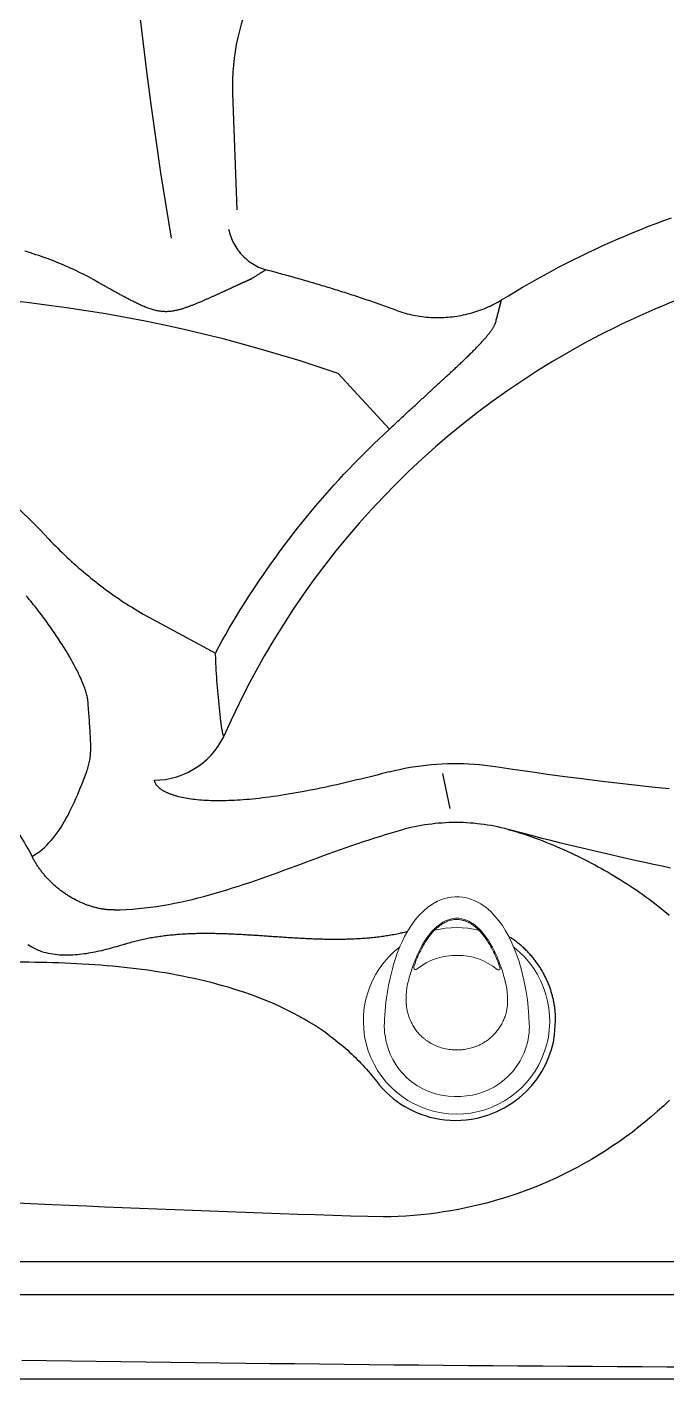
# Model space of a CAD drawing. Extents: x 403 to 503, y 484 to 637.
# Drawn here: x 430.47 to 445.06, y 500.65 to 531.45 of the extents above; entities that cross this region are included whole.
import ezdxf

# ---------------------------------------------------------------- set-up
doc = ezdxf.new("R2010")
doc.units = 0
doc.header["$MEASUREMENT"] = 0
doc.layers.add('1', color=4, linetype='Continuous')
doc.layers.add('SPA', color=2, linetype='Continuous')

# ---------------------------------------------------------------- blocks, each defined once
blk = doc.blocks.new('diverter')
at = {"layer": '1', "linetype": 'Continuous', "lineweight": 15, "flags": 128}
for points in [[(0.058, 1.659), (-0.211, 1.643), (-0.48, 1.614), (-0.706, 1.579), (-0.93, 1.536), (-1.152, 1.483), (-1.377, 1.417), (-1.597, 1.339), (-1.812, 1.247), (-1.934, 1.186), (-2.054, 1.119), (-2.171, 1.045), (-2.283, 0.964), (-2.389, 0.876), (-2.489, 0.78), (-2.582, 0.673), (-2.663, 0.557), (-2.707, 0.481), (-2.744, 0.403), (-2.776, 0.319), (-2.801, 0.233), (-2.818, 0.147), (-2.826, 0.06), (-2.827, -0.031), (-2.819, -0.121), (-2.805, -0.2), (-2.785, -0.278), (-2.758, -0.356), (-2.726, -0.432), (-2.708, -0.464)], [(0.993, 1.397), (1.047, 1.362), (1.153, 1.28), (1.254, 1.187), (1.346, 1.086), (1.428, 0.979), (1.501, 0.866), (1.565, 0.742), (1.619, 0.614), (1.659, 0.489), (1.689, 0.362), (1.71, 0.23), (1.721, 0.097), (1.723, -0.048), (1.714, -0.193), (1.693, -0.34), (1.66, -0.485), (1.612, -0.629), (1.55, -0.767), (1.472, -0.904), (1.38, -1.032), (1.296, -1.13), (1.205, -1.22), (1.104, -1.306), (0.996, -1.382), (0.881, -1.451), (0.761, -1.51), (0.632, -1.56), (0.5, -1.599), (0.486, -1.602), (0.431, -1.614), (0.329, -1.631)], [(1.053, 1.358), (1.05, 1.36), (1.041, 1.366)], [(-2.7, -0.481), (-2.706, -0.469), (-2.714, -0.454)], [(-2.709, -0.465), (-2.653, -0.562), (-2.584, -0.659), (-2.502, -0.756), (-2.407, -0.85), (-2.3, -0.941), (-2.182, -1.027), (-2.053, -1.11), (-1.92, -1.183), (-1.799, -1.243), (-1.692, -1.291), (-1.598, -1.328), (-1.519, -1.358), (-1.468, -1.376)]]:
    blk.add_lwpolyline(points, dxfattribs=at)
at = {"layer": '1', "color": 3, "linetype": 'Continuous', "lineweight": 15, "flags": 128}
blk.add_lwpolyline([(-2.137, -0.46), (-2.142, -0.455), (-2.199, -0.384), (-2.247, -0.311), (-2.285, -0.237), (-2.313, -0.163), (-2.331, -0.085), (-2.338, -0.021), (-2.337, 0.049), (-2.326, 0.124), (-2.303, 0.202), (-2.268, 0.283), (-2.219, 0.365), (-2.208, 0.379)], dxfattribs=at)
at = {"layer": '1', "linetype": 'Continuous', "lineweight": 15}
for centre, radius, start, end in [((0, 0), 2.125, 217.4646, 142.11), ((0.122, 0.099), 1.561, 70.7672, 92.3311), ((0.273, 0.386), 1.241, 54.5535, 73.0071), ((-1.2, 0.948), 0.0449, 82.8535, 109.2759), ((-1.202, 0.952), 0.0413, 318.9703, 81.6622), ((-0.105, 0.035), 1.387, 140.1643, 180.8264), ((0, 0), 2.125, 166.1201, 193.6262), ((-0.094, -0.021), 1.398, 178.5111, 218.8228), ((-1.218, -0.929), 0.0469, 278.2291, 40.8448), ((-1.218, -0.924), 0.0511, 249.3213, 277.0057), ((0.19, 3.529), 5.177, 251.3199, 268.5751), ((0.114, -0.145), 1.502, 267.9525, 280.24)]:
    blk.add_arc(centre, radius, start, end, dxfattribs=at)
blk.add_open_spline([(-1.236, -0.972), (-1.284, -0.955), (-1.381, -0.92), (-1.522, -0.859), (-1.66, -0.792), (-1.794, -0.715), (-1.914, -0.633), (-2.02, -0.546), (-2.111, -0.456), (-2.185, -0.363), (-2.241, -0.271), (-2.28, -0.182), (-2.305, -0.088), (-2.314, 0.009), (-2.304, 0.106), (-2.278, 0.201), (-2.237, 0.289), (-2.179, 0.38), (-2.103, 0.472), (-2.01, 0.562), (-1.892, 0.656), (-1.747, 0.752), (-1.576, 0.844), (-1.399, 0.924), (-1.276, 0.968), (-1.215, 0.99)], degree=3, knots=[0, 0, 0, 0, 0.0496948, 0.0993947, 0.1491066, 0.1988343, 0.2485829, 0.2900638, 0.3315698, 0.3730849, 0.4042567, 0.4354351, 0.4666304, 0.4978401, 0.5290739, 0.5603377, 0.5916316, 0.6229614, 0.6647479, 0.7065823, 0.7484514, 0.8112855, 0.874166, 0.9370746, 1, 1, 1, 1], dxfattribs=at)
at = {"layer": '1', "color": 3, "linetype": 'Continuous', "lineweight": 15}
for points, knots in [([(-2.208, 0.379), (-2.206, 0.383), (-2.189, 0.409), (-2.142, 0.465), (-2.066, 0.546), (-1.971, 0.627), (-1.871, 0.701), (-1.746, 0.781), (-1.593, 0.865), (-1.411, 0.946), (-1.225, 1.016), (-1.036, 1.075), (-0.908, 1.108), (-0.844, 1.124)], [0, 0, 0, 0, 0.00751, 0.059735, 0.138084, 0.216499, 0.294849, 0.373197, 0.498579, 0.62406, 0.749451, 0.87472, 1, 1, 1, 1]), ([(-0.844, 1.124), (-0.816, 1.13), (-0.76, 1.143), (-0.703, 1.149), (-0.675, 1.152)], [0, 0, 0, 0, 0.499997, 1, 1, 1, 1]), ([(-0.571, 1.161), (-0.588, 1.16), (-0.623, 1.158), (-0.657, 1.154), (-0.675, 1.152)], [0, 0, 0, 0, 0.502124, 1, 1, 1, 1]), ([(-0.369, 1.161), (-0.404, 1.163), (-0.471, 1.166), (-0.538, 1.163), (-0.571, 1.161)], [0, 0, 0, 0, 0.515275, 1, 1, 1, 1]), ([(0.056, 1.036), (0.02, 1.054), (-0.048, 1.088), (-0.152, 1.123), (-0.249, 1.147), (-0.311, 1.155), (-0.34, 1.159)], [0, 0, 0, 0, 0.287155, 0.549387, 0.786894, 1, 1, 1, 1]), ([(0.663, 0.005), (0.663, 0.019), (0.662, 0.045), (0.66, 0.085), (0.657, 0.129), (0.651, 0.182), (0.64, 0.243), (0.626, 0.308), (0.61, 0.363), (0.595, 0.409), (0.581, 0.446), (0.566, 0.483), (0.55, 0.52), (0.532, 0.557), (0.503, 0.61), (0.461, 0.678), (0.399, 0.76), (0.327, 0.839), (0.245, 0.914), (0.154, 0.981), (0.089, 1.018), (0.056, 1.037)], [0, 0, 0, 0, 0.031242, 0.062861, 0.094846, 0.136851, 0.18893, 0.241508, 0.294566, 0.32515, 0.35625, 0.387854, 0.419943, 0.452511, 0.485386, 0.56357, 0.642874, 0.730425, 0.819154, 0.909037, 1, 1, 1, 1]), ([(0.054, -1.023), (0.087, -1.005), (0.151, -0.97), (0.241, -0.904), (0.324, -0.831), (0.388, -0.761), (0.437, -0.699), (0.473, -0.646), (0.507, -0.592), (0.538, -0.535), (0.56, -0.486), (0.577, -0.447), (0.602, -0.381), (0.633, -0.278), (0.658, -0.136), (0.661, -0.041), (0.663, 0.005)], [0, 0, 0, 0, 0.089483, 0.17812, 0.265889, 0.353958, 0.404452, 0.454701, 0.506821, 0.557906, 0.608001, 0.633604, 0.659073, 0.775992, 0.889591, 1, 1, 1, 1]), ([(-0.842, -1.115), (-0.906, -1.098), (-1.034, -1.065), (-1.223, -1.005), (-1.409, -0.936), (-1.591, -0.856), (-1.745, -0.774), (-1.871, -0.694), (-1.971, -0.62), (-2.061, -0.543), (-2.113, -0.486), (-2.136, -0.46)], [0, 0, 0, 0, 0.134915, 0.269815, 0.404854, 0.53999, 0.674997, 0.75936, 0.843745, 0.928215, 1, 1, 1, 1]), ([(-0.728, -1.136), (-0.74, -1.134), (-0.765, -1.131), (-0.803, -1.124), (-0.829, -1.118), (-0.842, -1.115)], [0, 0, 0, 0, 0.31769, 0.658602, 1, 1, 1, 1]), ([(-0.647, -1.144), (-0.66, -1.143), (-0.686, -1.141), (-0.713, -1.139), (-0.727, -1.136), (-0.728, -1.136)], [0, 0, 0, 0, 0.477803, 0.964471, 1, 1, 1, 1]), ([(-0.647, -1.144), (-0.626, -1.146), (-0.585, -1.149), (-0.543, -1.15), (-0.522, -1.15)], [0, 0, 0, 0, 0.49631, 1, 1, 1, 1]), ([(-0.338, -1.142), (-0.308, -1.138), (-0.246, -1.13), (-0.15, -1.106), (-0.048, -1.072), (0.019, -1.04), (0.054, -1.023)], [0, 0, 0, 0, 0.219658, 0.459287, 0.719296, 1, 1, 1, 1])]:
    blk.add_open_spline(points, degree=3, knots=knots, dxfattribs=at)
for points in [[(-0.369, 1.161), (-0.34, 1.159)], [(-0.522, -1.15), (-0.371, -1.145)], [(-0.338, -1.142), (-0.371, -1.145)]]:
    blk.add_open_spline(points, degree=1, dxfattribs=at)
blk = doc.blocks.new('2010GRANDEE')
at = {"layer": 'SPA', "color": 3, "linetype": 'Continuous'}
for p, q in [((32.139, 29.292), (32.238, 26.634)), ((34.544, 22.908), (35.713, 21.641)), ((36.92, 13.791), (37.09, 12.993)), ((12.058, 1.926), (43.198, 1.926))]:
    blk.add_line(p, q, dxfattribs=at)
at = {"layer": 'SPA', "color": 2, "linetype": 'Continuous'}
blk.add_line((30.229, 17.357), (31.745, 16.536), dxfattribs=at)
at = {"layer": 'SPA', "color": 4}
blk.add_lwpolyline([(12, 0), (88.112, 0, 0.414214), (100.112, 12), (100.112, 79.111, 0.414214), (88.112, 91.111), (12, 91.111, 0.414214), (0, 79.111), (0, 12, 0.414214)], format="xyb", close=True, dxfattribs=at)
at = {"layer": 'SPA', "color": 3, "linetype": 'Continuous'}
for points in [[(29.457, 41.056), (29.46, 40.298), (29.47, 39.541), (29.486, 38.784), (29.509, 38.028), (29.539, 37.271), (29.574, 36.515), (29.616, 35.759), (29.665, 35.004), (29.72, 34.248), (29.781, 33.494), (29.848, 32.74), (29.922, 31.986), (30.002, 31.234), (30.089, 30.481), (30.181, 29.73), (30.28, 28.98), (30.386, 28.23), (30.497, 27.481), (30.739, 25.987)], [(32.556, 25.055), (32.556, 25.054), (32.555, 25.054), (32.554, 25.054), (32.554, 25.054), (32.553, 25.054), (32.553, 25.053), (32.552, 25.053), (32.551, 25.053), (32.551, 25.053), (32.55, 25.053), (32.55, 25.052), (32.549, 25.052), (32.548, 25.052), (32.548, 25.052), (32.547, 25.052), (32.547, 25.051), (32.546, 25.051), (32.545, 25.051), (32.544, 25.05)], [(38.151, 24.127), (38.157, 24.15), (38.163, 24.173), (38.169, 24.196), (38.175, 24.218), (38.181, 24.241), (38.187, 24.264), (38.193, 24.287), (38.199, 24.31), (38.205, 24.333), (38.211, 24.356), (38.217, 24.378), (38.223, 24.401), (38.228, 24.424), (38.234, 24.447), (38.24, 24.469), (38.246, 24.492), (38.252, 24.514), (38.257, 24.537), (38.269, 24.582)], [(28.272, 16.698), (28.249, 16.735), (28.225, 16.772), (28.201, 16.809), (28.177, 16.847), (28.152, 16.885), (28.126, 16.923), (28.1, 16.961), (28.074, 17), (28.047, 17.039), (28.02, 17.079), (27.992, 17.118), (27.964, 17.158), (27.936, 17.197), (27.907, 17.237), (27.878, 17.277), (27.849, 17.317), (27.819, 17.357), (27.789, 17.398), (27.758, 17.438), (27.727, 17.478), (27.696, 17.518), (27.665, 17.559), (27.633, 17.599), (27.601, 17.639), (27.568, 17.679), (27.535, 17.719), (27.502, 17.76), (27.469, 17.8), (27.435, 17.84)], [(28.835, 15.481), (28.832, 15.504), (28.828, 15.529), (28.823, 15.555), (28.816, 15.582), (28.809, 15.611), (28.8, 15.642), (28.79, 15.673), (28.779, 15.706), (28.767, 15.74), (28.754, 15.775), (28.74, 15.81), (28.725, 15.847), (28.71, 15.885), (28.693, 15.924), (28.674, 15.964), (28.655, 16.006), (28.635, 16.048), (28.614, 16.092), (28.591, 16.137), (28.567, 16.183), (28.543, 16.23), (28.517, 16.278), (28.49, 16.328), (28.462, 16.378), (28.433, 16.429), (28.403, 16.481), (28.372, 16.534), (28.34, 16.588), (28.272, 16.698)], [(28.901, 14.551), (28.898, 14.598), (28.896, 14.644), (28.893, 14.69), (28.89, 14.737), (28.888, 14.783), (28.885, 14.83), (28.882, 14.876), (28.879, 14.923), (28.876, 14.969), (28.872, 15.016), (28.869, 15.062), (28.865, 15.109), (28.862, 15.155), (28.858, 15.202), (28.855, 15.248), (28.851, 15.295), (28.847, 15.341), (28.843, 15.388), (28.835, 15.481)], [(31.935, 14.63), (31.931, 14.646), (31.927, 14.662), (31.923, 14.679), (31.919, 14.695), (31.915, 14.712), (31.911, 14.728), (31.908, 14.745), (31.904, 14.762), (31.901, 14.78), (31.897, 14.797), (31.894, 14.815), (31.891, 14.832), (31.888, 14.85), (31.885, 14.869), (31.882, 14.887), (31.88, 14.905), (31.877, 14.924), (31.874, 14.943), (31.87, 14.981)], [(28.821, 13.865), (28.831, 13.891), (28.84, 13.919), (28.848, 13.947), (28.856, 13.976), (28.863, 14.006), (28.87, 14.037), (28.876, 14.068), (28.882, 14.1), (28.887, 14.133), (28.891, 14.167), (28.895, 14.202), (28.898, 14.238), (28.9, 14.274), (28.902, 14.311), (28.904, 14.349), (28.904, 14.388), (28.904, 14.428), (28.904, 14.468), (28.901, 14.551)], [(30.355, 13.639), (30.481, 13.646), (30.609, 13.661), (30.737, 13.686), (30.865, 13.721), (30.991, 13.765), (31.114, 13.819), (31.233, 13.882), (31.347, 13.954), (31.455, 14.033), (31.556, 14.12), (31.649, 14.214), (31.734, 14.312), (31.81, 14.415), (31.935, 14.63)], [(27.565, 11.905), (27.625, 11.94), (27.683, 11.978), (27.74, 12.02), (27.795, 12.064), (27.848, 12.11), (27.9, 12.16), (27.951, 12.212), (28, 12.266), (28.048, 12.323), (28.094, 12.382), (28.139, 12.443), (28.183, 12.506), (28.226, 12.571), (28.267, 12.638), (28.308, 12.707), (28.347, 12.777), (28.386, 12.848), (28.423, 12.921), (28.46, 12.995), (28.496, 13.071), (28.531, 13.147), (28.565, 13.224), (28.599, 13.302), (28.632, 13.381), (28.664, 13.461), (28.697, 13.541), (28.728, 13.622), (28.759, 13.702), (28.821, 13.865)], [(26.834, 13.126), (26.873, 13.066), (26.911, 13.006), (26.949, 12.946), (26.987, 12.886), (27.025, 12.826), (27.063, 12.766), (27.1, 12.705), (27.137, 12.644), (27.174, 12.584), (27.211, 12.523), (27.247, 12.462), (27.283, 12.4), (27.319, 12.339), (27.355, 12.277), (27.391, 12.216), (27.426, 12.154), (27.461, 12.092), (27.496, 12.03), (27.565, 11.905)], [(38.421, 12.519), (38.343, 12.539), (38.265, 12.558), (38.187, 12.576), (38.109, 12.592), (38.03, 12.606), (37.951, 12.62), (37.872, 12.631), (37.792, 12.642), (37.713, 12.651), (37.633, 12.659), (37.553, 12.665), (37.474, 12.67), (37.394, 12.674), (37.314, 12.676), (37.234, 12.676), (37.154, 12.676), (37.074, 12.674), (36.995, 12.67), (36.915, 12.666), (36.835, 12.66), (36.756, 12.652), (36.677, 12.643), (36.598, 12.633), (36.519, 12.621), (36.44, 12.608), (36.361, 12.594), (36.283, 12.578), (36.205, 12.561), (36.05, 12.523)], [(29.438, 10.686), (29.576, 10.689), (29.715, 10.696), (29.853, 10.705), (29.991, 10.717), (30.128, 10.732), (30.265, 10.748), (30.402, 10.767), (30.538, 10.789), (30.674, 10.812), (30.81, 10.838), (30.945, 10.866), (31.079, 10.895), (31.213, 10.926), (31.346, 10.959), (31.479, 10.993), (31.612, 11.029), (31.744, 11.067), (31.876, 11.105), (32.007, 11.145), (32.138, 11.186), (32.269, 11.228), (32.399, 11.27), (32.529, 11.314), (32.659, 11.358), (32.789, 11.403), (32.918, 11.449), (33.048, 11.495), (33.177, 11.542), (33.306, 11.589), (33.435, 11.636), (33.564, 11.684), (33.693, 11.732), (33.822, 11.779), (33.951, 11.827), (34.08, 11.875), (34.209, 11.922), (34.339, 11.969), (34.468, 12.016), (34.598, 12.062), (34.728, 12.108), (34.859, 12.154), (34.99, 12.199), (35.121, 12.243), (35.252, 12.286), (35.384, 12.328), (35.516, 12.369), (35.649, 12.41), (35.782, 12.449), (36.05, 12.523)], [(38.421, 12.519), (38.509, 12.495), (38.596, 12.47), (38.682, 12.443), (38.769, 12.416), (38.854, 12.388), (38.94, 12.358), (39.024, 12.328), (39.109, 12.297), (39.193, 12.265), (39.276, 12.233), (39.359, 12.2), (39.441, 12.166), (39.524, 12.131), (39.605, 12.096), (39.686, 12.06), (39.767, 12.024), (39.847, 11.987), (39.927, 11.949), (40.006, 11.911), (40.085, 11.872), (40.163, 11.833), (40.241, 11.793), (40.318, 11.753), (40.395, 11.712), (40.472, 11.67), (40.548, 11.629), (40.623, 11.586), (40.698, 11.543), (40.773, 11.5), (40.847, 11.456), (40.921, 11.411), (40.994, 11.366), (41.067, 11.32), (41.139, 11.274), (41.211, 11.228), (41.282, 11.18), (41.353, 11.133), (41.423, 11.084), (41.493, 11.035), (41.562, 10.986), (41.631, 10.936), (41.699, 10.885), (41.767, 10.834), (41.834, 10.782), (41.9, 10.729), (41.966, 10.676), (42.031, 10.622), (42.095, 10.568)], [(42.125, 11.638), (41.93, 11.679), (41.735, 11.721), (41.54, 11.763), (41.344, 11.806), (41.149, 11.85), (40.954, 11.894), (40.758, 11.938), (40.563, 11.984), (40.368, 12.029), (40.173, 12.076), (39.978, 12.122), (39.783, 12.17), (39.588, 12.218), (39.393, 12.267), (39.199, 12.316), (39.004, 12.366), (38.81, 12.416), (38.421, 12.519)], [(28.251, 11.105), (28.233, 11.118), (28.216, 11.131), (28.198, 11.145), (28.181, 11.158), (28.164, 11.172), (28.147, 11.186), (28.13, 11.2), (28.113, 11.214), (28.097, 11.228), (28.08, 11.243), (28.064, 11.257), (28.048, 11.272), (28.032, 11.287), (28.016, 11.302), (28, 11.317), (27.985, 11.332), (27.969, 11.348), (27.954, 11.363), (27.939, 11.379), (27.924, 11.394), (27.909, 11.41), (27.895, 11.426), (27.881, 11.442), (27.866, 11.458), (27.852, 11.474), (27.839, 11.491), (27.825, 11.507), (27.812, 11.524), (27.798, 11.54), (27.785, 11.557), (27.772, 11.574), (27.76, 11.591), (27.747, 11.608), (27.735, 11.625), (27.723, 11.642), (27.711, 11.659), (27.699, 11.676), (27.687, 11.693), (27.676, 11.711), (27.665, 11.728), (27.654, 11.746), (27.643, 11.763), (27.633, 11.781), (27.622, 11.798), (27.612, 11.816), (27.602, 11.834), (27.593, 11.852), (27.583, 11.869), (27.565, 11.905)], [(29.438, 10.686), (29.419, 10.685), (29.4, 10.686), (29.381, 10.686), (29.362, 10.686), (29.343, 10.687), (29.324, 10.688), (29.304, 10.69), (29.285, 10.691), (29.265, 10.693), (29.246, 10.695), (29.226, 10.697), (29.206, 10.7), (29.187, 10.703), (29.167, 10.706), (29.147, 10.709), (29.127, 10.713), (29.107, 10.717), (29.087, 10.721), (29.067, 10.725), (29.046, 10.73), (29.026, 10.735), (29.006, 10.74), (28.985, 10.745), (28.965, 10.751), (28.944, 10.757), (28.924, 10.763), (28.903, 10.769), (28.883, 10.776), (28.862, 10.783), (28.842, 10.79), (28.821, 10.797), (28.801, 10.805), (28.78, 10.813), (28.76, 10.821), (28.739, 10.829), (28.719, 10.838), (28.698, 10.846), (28.678, 10.855), (28.658, 10.864), (28.638, 10.874), (28.618, 10.883), (28.598, 10.893), (28.578, 10.903), (28.558, 10.914), (28.538, 10.924), (28.518, 10.935), (28.498, 10.946), (28.479, 10.957), (28.459, 10.968), (28.44, 10.979), (28.421, 10.991), (28.401, 11.003), (28.382, 11.015), (28.363, 11.027), (28.344, 11.04), (28.325, 11.053), (28.306, 11.065), (28.288, 11.078), (28.251, 11.105)], [(29.679, 9.907), (29.632, 9.892), (29.584, 9.877), (29.536, 9.862), (29.488, 9.848), (29.44, 9.834), (29.391, 9.82), (29.343, 9.807), (29.294, 9.794), (29.246, 9.781), (29.197, 9.769), (29.148, 9.757), (29.099, 9.746), (29.049, 9.735), (29, 9.725), (28.95, 9.715), (28.901, 9.706), (28.851, 9.697), (28.801, 9.689), (28.751, 9.682), (28.7, 9.675), (28.65, 9.669), (28.599, 9.664), (28.549, 9.66), (28.498, 9.657), (28.447, 9.654), (28.397, 9.653), (28.346, 9.652), (28.295, 9.653), (28.244, 9.655), (28.193, 9.658), (28.142, 9.662), (28.092, 9.668), (28.041, 9.675), (27.991, 9.684), (27.941, 9.694), (27.891, 9.705), (27.841, 9.719), (27.792, 9.734), (27.744, 9.751), (27.696, 9.769), (27.649, 9.79), (27.603, 9.812), (27.557, 9.836), (27.47, 9.89)], [(34.341, 7.828), (34.23, 7.907), (34.117, 7.984), (34.003, 8.058), (33.887, 8.129), (33.77, 8.198), (33.651, 8.264), (33.532, 8.328), (33.411, 8.389), (33.29, 8.448), (33.167, 8.505), (33.044, 8.56), (32.92, 8.612), (32.795, 8.662), (32.67, 8.71), (32.544, 8.757), (32.417, 8.801), (32.29, 8.843), (32.163, 8.884), (32.035, 8.923), (31.906, 8.96), (31.777, 8.996), (31.648, 9.03), (31.518, 9.062), (31.388, 9.093), (31.258, 9.122), (31.127, 9.15), (30.996, 9.177), (30.865, 9.202), (30.733, 9.226), (30.601, 9.249), (30.468, 9.27), (30.336, 9.291), (30.203, 9.31), (30.07, 9.328), (29.936, 9.345), (29.803, 9.361), (29.669, 9.376), (29.534, 9.389), (29.4, 9.402), (29.265, 9.414), (29.13, 9.425), (28.994, 9.435), (28.859, 9.445), (28.723, 9.453), (28.586, 9.46), (28.45, 9.467), (28.314, 9.473), (28.177, 9.478), (28.04, 9.482), (27.903, 9.486), (27.765, 9.489), (27.628, 9.491), (27.49, 9.493), (27.215, 9.494)], [(37.96, 6.012), (38.15, 6.086), (38.333, 6.176), (38.507, 6.284), (38.671, 6.405), (38.822, 6.54), (38.958, 6.686), (39.08, 6.841), (39.186, 7.003), (39.276, 7.17), (39.349, 7.338), (39.408, 7.508), (39.451, 7.676), (39.481, 7.841), (39.503, 8.158)], [(34.341, 7.828), (34.389, 7.792), (34.437, 7.756), (34.485, 7.719), (34.532, 7.682), (34.579, 7.644), (34.625, 7.606), (34.671, 7.567), (34.717, 7.527), (34.762, 7.487), (34.806, 7.447), (34.851, 7.406), (34.895, 7.365), (34.938, 7.323), (34.981, 7.28), (35.023, 7.237), (35.065, 7.194), (35.107, 7.15), (35.148, 7.106), (35.188, 7.061), (35.228, 7.016), (35.267, 6.97), (35.306, 6.924), (35.344, 6.877), (35.418, 6.782)], [(35.418, 6.782), (35.491, 6.692), (35.567, 6.607), (35.646, 6.528), (35.727, 6.454), (35.809, 6.385), (35.893, 6.322), (35.977, 6.264), (36.062, 6.211), (36.148, 6.162), (36.238, 6.117), (36.332, 6.074), (36.43, 6.035), (36.532, 6), (36.638, 5.968), (36.747, 5.942), (36.86, 5.921), (36.976, 5.905), (37.095, 5.895), (37.216, 5.891), (37.338, 5.894), (37.462, 5.903), (37.587, 5.92), (37.712, 5.943), (37.96, 6.012)], [(26.455, 2.676), (27.484, 2.676), (28.512, 2.676), (29.541, 2.676), (30.569, 2.676), (31.598, 2.676), (32.627, 2.676), (33.655, 2.676), (34.684, 2.676), (35.712, 2.676), (36.741, 2.676), (37.769, 2.676), (38.798, 2.676), (39.826, 2.676), (40.855, 2.676), (42.912, 2.676)], [(42.605, 0.268), (42.04, 0.271), (41.474, 0.274), (40.908, 0.278), (40.342, 0.281), (39.776, 0.285), (39.21, 0.289), (38.645, 0.293), (38.079, 0.298), (37.513, 0.302), (36.947, 0.307), (36.381, 0.312), (35.816, 0.317), (35.25, 0.323), (34.684, 0.329), (34.119, 0.334), (33.553, 0.341), (32.987, 0.347), (32.421, 0.353), (31.856, 0.36), (31.29, 0.367), (30.724, 0.374), (30.159, 0.382), (29.593, 0.389), (29.028, 0.397), (28.462, 0.405), (27.896, 0.413), (27.331, 0.422)]]:
    blk.add_lwpolyline(points, dxfattribs=at)
at = {"layer": 'SPA', "color": 2, "linetype": 'Continuous'}
for points in [[(38.269, 24.582), (38.429, 24.68), (38.589, 24.777), (38.751, 24.872), (38.913, 24.966), (39.077, 25.058), (39.241, 25.149), (39.406, 25.239), (39.572, 25.326), (39.738, 25.413), (39.906, 25.497), (40.074, 25.581), (40.243, 25.662), (40.413, 25.742), (40.583, 25.821), (40.754, 25.898), (40.926, 25.974), (41.098, 26.047), (41.271, 26.12), (41.445, 26.19), (41.62, 26.26), (41.795, 26.327), (41.97, 26.393), (42.147, 26.457)], [(28.977, 25.038), (28.922, 25.069), (28.865, 25.1), (28.808, 25.13), (28.751, 25.16), (28.693, 25.189), (28.635, 25.218), (28.576, 25.246), (28.517, 25.274), (28.457, 25.301), (28.397, 25.328), (28.337, 25.354), (28.276, 25.38), (28.215, 25.406), (28.154, 25.431), (28.093, 25.455), (28.031, 25.479), (27.969, 25.503), (27.907, 25.526), (27.844, 25.549), (27.781, 25.571), (27.718, 25.593), (27.655, 25.614), (27.592, 25.635), (27.528, 25.656), (27.464, 25.676), (27.4, 25.696)], [(32.048, 26.194), (32.058, 26.152), (32.069, 26.109), (32.082, 26.067), (32.096, 26.026), (32.112, 25.985), (32.129, 25.945), (32.147, 25.906), (32.167, 25.867), (32.188, 25.829), (32.211, 25.792), (32.235, 25.755), (32.26, 25.72), (32.286, 25.685), (32.314, 25.651), (32.343, 25.619), (32.373, 25.587), (32.404, 25.556), (32.436, 25.526), (32.47, 25.497), (32.504, 25.47), (32.54, 25.444), (32.577, 25.419), (32.614, 25.395), (32.652, 25.373), (32.691, 25.352), (32.731, 25.332), (32.771, 25.314), (32.812, 25.298), (32.896, 25.27)], [(32.896, 25.27), (32.879, 25.259), (32.862, 25.248), (32.845, 25.238), (32.828, 25.227), (32.811, 25.216), (32.794, 25.205), (32.777, 25.195), (32.76, 25.184), (32.743, 25.173), (32.726, 25.162), (32.709, 25.152), (32.693, 25.141), (32.676, 25.13), (32.659, 25.119), (32.641, 25.109), (32.624, 25.098), (32.607, 25.087), (32.59, 25.076), (32.556, 25.055)], [(35.881, 24.341), (35.839, 24.356), (35.797, 24.372), (35.755, 24.387), (35.713, 24.403), (35.67, 24.418), (35.628, 24.433), (35.586, 24.448), (35.544, 24.463), (35.501, 24.478), (35.459, 24.493), (35.417, 24.508), (35.374, 24.523), (35.332, 24.538), (35.289, 24.552), (35.247, 24.567), (35.205, 24.581), (35.162, 24.596), (35.12, 24.61), (35.077, 24.624), (35.035, 24.639), (34.992, 24.653), (34.95, 24.667), (34.907, 24.681), (34.865, 24.695), (34.822, 24.709), (34.779, 24.722), (34.737, 24.736), (34.694, 24.75), (34.652, 24.763), (34.609, 24.777), (34.567, 24.79), (34.524, 24.803), (34.481, 24.817), (34.439, 24.83), (34.396, 24.843), (34.353, 24.856), (34.311, 24.869), (34.268, 24.882), (34.225, 24.895), (34.183, 24.908), (34.14, 24.921), (34.097, 24.934), (34.054, 24.946), (34.012, 24.959), (33.969, 24.972), (33.926, 24.984), (33.883, 24.996), (33.841, 25.009), (33.798, 25.021), (33.755, 25.034), (33.712, 25.046), (33.669, 25.058), (33.627, 25.07), (33.584, 25.082), (33.541, 25.094), (33.498, 25.106), (33.455, 25.118), (33.412, 25.13), (33.369, 25.142), (33.326, 25.154), (33.283, 25.166), (33.24, 25.177), (33.197, 25.189), (33.154, 25.201), (33.111, 25.212), (33.068, 25.224), (33.025, 25.236), (32.982, 25.247), (32.896, 25.27)], [(32.544, 25.05), (32.54, 25.049), (32.535, 25.047), (32.53, 25.045), (32.525, 25.043), (32.52, 25.041), (32.515, 25.038), (32.51, 25.036), (32.504, 25.034), (32.498, 25.031), (32.492, 25.028), (32.486, 25.026), (32.48, 25.023), (32.473, 25.02), (32.467, 25.017), (32.46, 25.014), (32.453, 25.011), (32.446, 25.008), (32.439, 25.005), (32.432, 25.002), (32.424, 24.998), (32.416, 24.995), (32.409, 24.991), (32.401, 24.988), (32.392, 24.984), (32.384, 24.98), (32.376, 24.977), (32.367, 24.973), (32.359, 24.969), (32.35, 24.965), (32.341, 24.961), (32.332, 24.956), (32.322, 24.952), (32.313, 24.948), (32.303, 24.944), (32.294, 24.939), (32.284, 24.935), (32.274, 24.93), (32.264, 24.925), (32.254, 24.921), (32.244, 24.916), (32.233, 24.911), (32.223, 24.906), (32.212, 24.901), (32.201, 24.896), (32.19, 24.891), (32.179, 24.886), (32.168, 24.881), (32.157, 24.876), (32.145, 24.871), (32.134, 24.865), (32.122, 24.86), (32.11, 24.855), (32.099, 24.849), (32.087, 24.843), (32.074, 24.838), (32.062, 24.832), (32.05, 24.827), (32.038, 24.821), (32.025, 24.815), (32.013, 24.809), (32, 24.803), (31.987, 24.798), (31.974, 24.792), (31.961, 24.786), (31.948, 24.78), (31.935, 24.773), (31.922, 24.767), (31.908, 24.761), (31.895, 24.755), (31.881, 24.749), (31.868, 24.742), (31.854, 24.736), (31.84, 24.73), (31.826, 24.723), (31.812, 24.717), (31.798, 24.711), (31.784, 24.704), (31.769, 24.698), (31.755, 24.691), (31.741, 24.684), (31.726, 24.678), (31.711, 24.671), (31.697, 24.665), (31.682, 24.658), (31.667, 24.651), (31.652, 24.644), (31.637, 24.638), (31.622, 24.631), (31.607, 24.624), (31.591, 24.617), (31.576, 24.611), (31.561, 24.604), (31.545, 24.597), (31.529, 24.59), (31.514, 24.583), (31.498, 24.576), (31.482, 24.569), (31.466, 24.562), (31.45, 24.556), (31.434, 24.549), (31.418, 24.542), (31.401, 24.535), (31.385, 24.528), (31.368, 24.521), (31.352, 24.514), (31.335, 24.507), (31.318, 24.5), (31.302, 24.493), (31.285, 24.486), (31.268, 24.48), (31.25, 24.473), (31.233, 24.466), (31.216, 24.459), (31.198, 24.453), (31.181, 24.446), (31.163, 24.439), (31.145, 24.433), (31.127, 24.426), (31.109, 24.42), (31.091, 24.413), (31.072, 24.407), (31.054, 24.4), (31.035, 24.394), (31.016, 24.388), (30.997, 24.382), (30.978, 24.376), (30.958, 24.371), (30.939, 24.365), (30.919, 24.36), (30.899, 24.354), (30.878, 24.349), (30.858, 24.345), (30.837, 24.34), (30.815, 24.336), (30.794, 24.332), (30.772, 24.328), (30.75, 24.325), (30.727, 24.322), (30.704, 24.32), (30.681, 24.318), (30.657, 24.316), (30.633, 24.315), (30.609, 24.315), (30.584, 24.316), (30.56, 24.317), (30.535, 24.319), (30.51, 24.321), (30.484, 24.324), (30.459, 24.328), (30.434, 24.333), (30.409, 24.338), (30.384, 24.343), (30.359, 24.35), (30.335, 24.356), (30.31, 24.363), (30.286, 24.371), (30.262, 24.379), (30.239, 24.387), (30.215, 24.395), (30.192, 24.404), (30.169, 24.413), (30.146, 24.422), (30.123, 24.431), (30.101, 24.441), (30.079, 24.451), (30.056, 24.46), (30.034, 24.47), (30.013, 24.48), (29.991, 24.49), (29.969, 24.501), (29.948, 24.511), (29.927, 24.521), (29.905, 24.531), (29.884, 24.542), (29.863, 24.552), (29.842, 24.563), (29.821, 24.574), (29.801, 24.584), (29.78, 24.595), (29.759, 24.605), (29.739, 24.616), (29.718, 24.627), (29.698, 24.638), (29.678, 24.648), (29.658, 24.659), (29.637, 24.67), (29.617, 24.681), (29.597, 24.692), (29.577, 24.703), (29.557, 24.713), (29.537, 24.724), (29.517, 24.735), (29.497, 24.746), (29.478, 24.757), (29.458, 24.768), (29.438, 24.779), (29.419, 24.79), (29.399, 24.8), (29.379, 24.811), (29.36, 24.822), (29.34, 24.833), (29.321, 24.844), (29.302, 24.855), (29.282, 24.866), (29.263, 24.876), (29.244, 24.887), (29.224, 24.898), (29.205, 24.909), (29.186, 24.92), (29.167, 24.93), (29.148, 24.941), (29.129, 24.952), (29.11, 24.963), (29.091, 24.974), (29.072, 24.984), (29.053, 24.995), (29.034, 25.006), (29.015, 25.016), (28.977, 25.038)], [(35.881, 24.341), (35.928, 24.325), (35.975, 24.31), (36.022, 24.295), (36.07, 24.282), (36.118, 24.269), (36.166, 24.257), (36.214, 24.246), (36.262, 24.236), (36.311, 24.227), (36.36, 24.218), (36.409, 24.211), (36.458, 24.204), (36.507, 24.198), (36.556, 24.193), (36.606, 24.189), (36.655, 24.186), (36.705, 24.184), (36.755, 24.182), (36.804, 24.181), (36.854, 24.182), (36.904, 24.183), (36.953, 24.185), (37.003, 24.187), (37.052, 24.191), (37.102, 24.196), (37.151, 24.201), (37.2, 24.207), (37.25, 24.215), (37.299, 24.223), (37.347, 24.231), (37.396, 24.241), (37.445, 24.252), (37.493, 24.263), (37.541, 24.275), (37.589, 24.289), (37.637, 24.302), (37.684, 24.317), (37.731, 24.333), (37.778, 24.349), (37.824, 24.366), (37.87, 24.384), (37.916, 24.403), (37.962, 24.423), (38.007, 24.443), (38.051, 24.465), (38.096, 24.487), (38.14, 24.509), (38.183, 24.533), (38.269, 24.582)], [(35.713, 21.641), (35.737, 21.664), (35.762, 21.687), (35.786, 21.709), (35.811, 21.732), (35.835, 21.754), (35.86, 21.777), (35.884, 21.8), (35.909, 21.822), (35.933, 21.845), (35.957, 21.867), (35.982, 21.89), (36.006, 21.912), (36.031, 21.935), (36.055, 21.957), (36.079, 21.98), (36.104, 22.002), (36.128, 22.025), (36.152, 22.047), (36.176, 22.069), (36.2, 22.092), (36.225, 22.114), (36.249, 22.136), (36.273, 22.158), (36.297, 22.18), (36.321, 22.203), (36.344, 22.225), (36.368, 22.247), (36.392, 22.269), (36.416, 22.291), (36.439, 22.313), (36.463, 22.334), (36.487, 22.356), (36.51, 22.378), (36.534, 22.4), (36.557, 22.421), (36.581, 22.443), (36.604, 22.465), (36.628, 22.486), (36.651, 22.508), (36.674, 22.529), (36.698, 22.55), (36.721, 22.572), (36.744, 22.593), (36.767, 22.614), (36.79, 22.635), (36.813, 22.656), (36.836, 22.677), (36.859, 22.698), (36.881, 22.719), (36.904, 22.74), (36.926, 22.76), (36.949, 22.781), (36.971, 22.802), (36.993, 22.822), (37.015, 22.843), (37.038, 22.863), (37.059, 22.883), (37.081, 22.903), (37.103, 22.923), (37.124, 22.943), (37.146, 22.963), (37.167, 22.983), (37.188, 23.003), (37.209, 23.022), (37.23, 23.042), (37.251, 23.061), (37.272, 23.081), (37.292, 23.1), (37.313, 23.119), (37.333, 23.138), (37.353, 23.157), (37.373, 23.176), (37.392, 23.195), (37.412, 23.213), (37.431, 23.232), (37.45, 23.25), (37.469, 23.269), (37.488, 23.287), (37.507, 23.305), (37.525, 23.323), (37.544, 23.341), (37.562, 23.359), (37.579, 23.376), (37.597, 23.394), (37.615, 23.411), (37.632, 23.428), (37.649, 23.445), (37.665, 23.462), (37.682, 23.479), (37.698, 23.496), (37.714, 23.513), (37.73, 23.529), (37.746, 23.545), (37.761, 23.562), (37.776, 23.578), (37.791, 23.593), (37.806, 23.609), (37.82, 23.625), (37.834, 23.64), (37.848, 23.656), (37.862, 23.671), (37.875, 23.686), (37.888, 23.701), (37.901, 23.715), (37.913, 23.73), (37.925, 23.744), (37.937, 23.758), (37.949, 23.772), (37.96, 23.786), (37.971, 23.8), (37.982, 23.814), (37.992, 23.827), (38.002, 23.84), (38.012, 23.853), (38.021, 23.866), (38.03, 23.879), (38.039, 23.891), (38.048, 23.903), (38.056, 23.916), (38.064, 23.928), (38.071, 23.939), (38.079, 23.951), (38.085, 23.962), (38.092, 23.973), (38.098, 23.985), (38.104, 23.995), (38.109, 24.006), (38.115, 24.016), (38.119, 24.027), (38.124, 24.037), (38.128, 24.046), (38.132, 24.056), (38.135, 24.065), (38.138, 24.075), (38.141, 24.084), (38.144, 24.092), (38.146, 24.101), (38.148, 24.11), (38.151, 24.127)], [(31.745, 16.536), (31.822, 16.679), (31.902, 16.821), (31.982, 16.962), (32.063, 17.102), (32.146, 17.242), (32.229, 17.381), (32.314, 17.52), (32.4, 17.658), (32.487, 17.795), (32.575, 17.931), (32.665, 18.067), (32.755, 18.202), (32.847, 18.336), (32.939, 18.469), (33.033, 18.602), (33.128, 18.733), (33.224, 18.864), (33.321, 18.995), (33.419, 19.124), (33.518, 19.253), (33.618, 19.38), (33.719, 19.507), (33.822, 19.633), (33.925, 19.759), (34.029, 19.883), (34.135, 20.007), (34.241, 20.129), (34.348, 20.251), (34.457, 20.372), (34.566, 20.492), (34.677, 20.611), (34.788, 20.729), (34.9, 20.847), (35.013, 20.963), (35.128, 21.079), (35.243, 21.193), (35.359, 21.307), (35.476, 21.419), (35.713, 21.641)], [(27.947, 19.134), (27.997, 19.082), (28.048, 19.03), (28.099, 18.979), (28.15, 18.928), (28.202, 18.877), (28.253, 18.826), (28.306, 18.776), (28.359, 18.726), (28.412, 18.676), (28.465, 18.627), (28.519, 18.578), (28.573, 18.53), (28.627, 18.482), (28.682, 18.434), (28.738, 18.387), (28.793, 18.34), (28.849, 18.294), (28.905, 18.247), (29.019, 18.157)], [(29.019, 18.157), (29.076, 18.112), (29.134, 18.068), (29.192, 18.024), (29.251, 17.98), (29.309, 17.937), (29.368, 17.895), (29.428, 17.853), (29.488, 17.812), (29.548, 17.771), (29.608, 17.73), (29.669, 17.69), (29.73, 17.651), (29.791, 17.612), (29.853, 17.574), (29.915, 17.536), (29.977, 17.499), (30.039, 17.463), (30.102, 17.427), (30.229, 17.357)], [(31.87, 14.981), (31.861, 15.059), (31.852, 15.136), (31.844, 15.214), (31.836, 15.292), (31.828, 15.369), (31.821, 15.447), (31.814, 15.525), (31.807, 15.602), (31.8, 15.68), (31.794, 15.758), (31.788, 15.836), (31.782, 15.913), (31.776, 15.991), (31.771, 16.069), (31.766, 16.147), (31.761, 16.225), (31.757, 16.303), (31.752, 16.381), (31.745, 16.536)], [(35.707, 13.83), (35.826, 13.86), (35.945, 13.888), (36.065, 13.913), (36.186, 13.935), (36.306, 13.955), (36.427, 13.972), (36.549, 13.987), (36.67, 14), (36.792, 14.01), (36.914, 14.017), (37.036, 14.022), (37.158, 14.025), (37.281, 14.025), (37.403, 14.022), (37.525, 14.017), (37.647, 14.01), (37.769, 14), (37.891, 13.987), (38.134, 13.955)], [(38.134, 13.955), (38.528, 13.895), (38.923, 13.838), (39.318, 13.782), (39.714, 13.729), (40.109, 13.677), (40.505, 13.628), (40.902, 13.58), (41.298, 13.535), (41.695, 13.492), (42.092, 13.45)], [(30.849, 13.281), (30.831, 13.287), (30.814, 13.292), (30.797, 13.297), (30.781, 13.303), (30.764, 13.308), (30.748, 13.314), (30.733, 13.32), (30.717, 13.326), (30.702, 13.331), (30.687, 13.337), (30.672, 13.343), (30.658, 13.35), (30.644, 13.356), (30.63, 13.362), (30.617, 13.369), (30.604, 13.375), (30.591, 13.382), (30.578, 13.388), (30.566, 13.395), (30.554, 13.402), (30.543, 13.408), (30.532, 13.415), (30.521, 13.422), (30.51, 13.429), (30.5, 13.437), (30.49, 13.444), (30.48, 13.451), (30.471, 13.459), (30.462, 13.466), (30.454, 13.474), (30.446, 13.481), (30.438, 13.489), (30.431, 13.497), (30.424, 13.505), (30.417, 13.513), (30.41, 13.521), (30.404, 13.529), (30.399, 13.537), (30.394, 13.545), (30.389, 13.553), (30.384, 13.562), (30.38, 13.57), (30.376, 13.578), (30.372, 13.587), (30.368, 13.595), (30.365, 13.604), (30.362, 13.613), (30.36, 13.621), (30.355, 13.639)], [(35.707, 13.83), (35.615, 13.806), (35.523, 13.783), (35.432, 13.759), (35.34, 13.736), (35.248, 13.713), (35.156, 13.691), (35.064, 13.668), (34.972, 13.646), (34.88, 13.624), (34.788, 13.602), (34.696, 13.581), (34.604, 13.56), (34.512, 13.539), (34.42, 13.518), (34.327, 13.498), (34.235, 13.478), (34.143, 13.459), (34.051, 13.44), (33.958, 13.421), (33.865, 13.403), (33.773, 13.385), (33.68, 13.368), (33.587, 13.351), (33.495, 13.335), (33.405, 13.32), (33.317, 13.306), (33.23, 13.292), (33.145, 13.279), (33.062, 13.268), (32.98, 13.256), (32.899, 13.246), (32.821, 13.236), (32.743, 13.228), (32.668, 13.219), (32.593, 13.212), (32.521, 13.205), (32.449, 13.199), (32.379, 13.193), (32.311, 13.189), (32.244, 13.185), (32.178, 13.181), (32.113, 13.178), (32.05, 13.176), (31.988, 13.174), (31.928, 13.173), (31.868, 13.172), (31.81, 13.172), (31.753, 13.172), (31.697, 13.173), (31.641, 13.175), (31.587, 13.177), (31.534, 13.179), (31.482, 13.182), (31.431, 13.186), (31.382, 13.19), (31.333, 13.194), (31.286, 13.199), (31.239, 13.205), (31.194, 13.211), (31.15, 13.217), (31.107, 13.224), (31.065, 13.231), (31.024, 13.239), (30.985, 13.247), (30.947, 13.256), (30.915, 13.264), (30.888, 13.27), (30.869, 13.276), (30.849, 13.281)], [(42.102, 6.355), (41.967, 6.226), (41.828, 6.101), (41.688, 5.978), (41.545, 5.858), (41.399, 5.741), (41.252, 5.626), (41.102, 5.515), (40.949, 5.406), (40.795, 5.301), (40.638, 5.198), (40.48, 5.099), (40.319, 5.002), (40.157, 4.909), (39.992, 4.819), (39.826, 4.732), (39.658, 4.648), (39.489, 4.568), (39.318, 4.491), (39.145, 4.418), (38.972, 4.348), (38.62, 4.218)], [(38.62, 4.218), (38.457, 4.163), (38.292, 4.111), (38.126, 4.062), (37.96, 4.016), (37.793, 3.973), (37.625, 3.933), (37.456, 3.896), (37.287, 3.862), (37.117, 3.831), (36.947, 3.804), (36.776, 3.779), (36.604, 3.758), (36.433, 3.739), (36.26, 3.724), (36.088, 3.712), (35.915, 3.703), (35.743, 3.697), (35.57, 3.694), (35.223, 3.698)], [(35.223, 3.698), (34.823, 3.711), (34.423, 3.723), (34.022, 3.736), (33.622, 3.749), (33.222, 3.763), (32.821, 3.776), (32.421, 3.791), (32.021, 3.805), (31.62, 3.82), (31.22, 3.835), (30.819, 3.85), (30.419, 3.866), (30.019, 3.882), (29.618, 3.899), (29.218, 3.915), (28.817, 3.933), (28.417, 3.95), (28.016, 3.968), (27.215, 4.004)]]:
    blk.add_lwpolyline(points, dxfattribs=at)
at = {"layer": 'SPA', "color": 3, "linetype": 'Continuous'}
for points in [[(29.679, 9.907), (29.745, 9.927, -0.003709), (29.81, 9.946, -0.003751), (29.876, 9.964, -0.003717), (29.942, 9.982, -0.003601), (30.008, 9.998, -0.003516), (30.075, 10.013, -0.00344), (30.142, 10.027, -0.003369), (30.209, 10.041, -0.003284), (30.276, 10.054, -0.003211), (30.343, 10.065, -0.00313), (30.41, 10.076, -0.00306), (30.477, 10.086, -0.002982), (30.545, 10.096, -0.002911), (30.613, 10.104, -0.002827), (30.68, 10.112, -0.002748), (30.748, 10.119, -0.002651), (30.816, 10.125, -0.002566), (30.883, 10.131, -0.002471), (30.951, 10.136, -0.002387), (31.019, 10.14, -0.002291), (31.087, 10.144, -0.002207), (31.155, 10.147, -0.002112), (31.223, 10.15, -0.002026), (31.291, 10.152, -0.00193), (31.358, 10.153, -0.001848), (31.426, 10.154, -0.00176), (31.494, 10.155, -0.001687), (31.562, 10.155, -0.001608), (31.63, 10.154, -0.001537), (31.698, 10.154, -0.001455), (31.766, 10.152, -0.001384), (31.834, 10.151, -0.001303), (31.902, 10.149, -0.001231), (31.97, 10.147, -0.00115), (32.038, 10.144, -0.001078), (32.106, 10.142, -0.000996), (32.174, 10.139, -0.000924), (32.242, 10.135, -0.000843), (32.31, 10.132, -0.000773), (32.378, 10.128, -0.000696), (32.446, 10.124, -0.000628), (32.514, 10.12, -0.000551), (32.582, 10.116, -0.000483), (32.65, 10.112, -0.000407), (32.718, 10.107, -0.000339), (32.787, 10.103, -0.000263), (32.855, 10.098, -0.000195), (32.923, 10.093, -0.000119), (32.991, 10.089, -0.000052), (33.06, 10.084, 0.000024), (33.128, 10.08, 0.000091), (33.196, 10.075, 0.000167), (33.265, 10.07, 0.000234), (33.333, 10.066, 0.000309), (33.401, 10.061, 0.000376), (33.47, 10.057, 0.000452), (33.538, 10.053, 0.000518), (33.607, 10.049, 0.000593), (33.675, 10.045, 0.00066), (33.744, 10.042, 0.000735), (33.813, 10.038, 0.000801), (33.881, 10.035, 0.000875), (33.95, 10.032, 0.000942), (34.019, 10.029, 0.001021), (34.088, 10.027, 0.001094), (34.157, 10.025, 0.00118), (34.226, 10.023, 0.001256), (34.295, 10.022, 0.001341), (34.364, 10.021, 0.001416), (34.433, 10.02, 0.001501), (34.502, 10.02, 0.001576), (34.571, 10.021, 0.00166), (34.64, 10.021, 0.001734), (34.709, 10.023, 0.001817), (34.778, 10.024, 0.001892), (34.848, 10.027, 0.001979), (34.917, 10.03, 0.002057), (34.986, 10.033, 0.002149), (35.056, 10.037, 0.00223), (35.125, 10.042, 0.002321), (35.195, 10.047, 0.002401), (35.264, 10.053, 0.002492), (35.333, 10.06, 0.002575), (35.402, 10.068, 0.002673), (35.472, 10.076, 0.002746), (35.541, 10.085, 0.002817), (35.61, 10.095, 0.002927), (35.679, 10.105, 0.00309), (35.748, 10.117, 0.003061), (35.817, 10.129, 0.002899), (35.885, 10.143, 0.003293), (35.954, 10.157, 0.004063), (36.025, 10.173, 0.003085), (36.091, 10.188, 0.000557), (36.126, 10.197, 0.004573)], [(39.503, 8.158), (39.502, 8.239, 0.009726), (39.497, 8.321, 0.009144), (39.49, 8.405, 0.009012), (39.479, 8.49, 0.009434), (39.464, 8.576, 0.009636), (39.446, 8.663, 0.009796), (39.424, 8.751, 0.009907), (39.398, 8.839, 0.010123), (39.369, 8.927, 0.010251), (39.334, 9.015, 0.01044), (39.296, 9.104, 0.01055), (39.253, 9.191, 0.010721), (39.206, 9.278, 0.010832), (39.155, 9.364, 0.011008), (39.099, 9.448, 0.01107), (39.039, 9.531, 0.011137), (38.975, 9.611, 0.011307), (38.906, 9.689, 0.011645), (38.833, 9.765, 0.011376), (38.757, 9.837, 0.010717), (38.678, 9.906, 0.011838), (38.593, 9.972, 0.014119), (38.503, 10.035, 0.008431), (38.436, 10.079, 0.003942)]]:
    blk.add_lwpolyline(points, format="xyb", dxfattribs=at)
for centre, radius, start, end in [((37.099, 29.477), 4.964, 152.6708, 182.1396), ((23.556, -8.994), 33.741, 70.9956, 95.7616), ((49.092, 7.147), 18.719, 108.7355, 115.9923), ((49.092, 7.147), 18.719, 115.9923, 156.4334)]:
    blk.add_arc(centre, radius, start, end, dxfattribs=at)
at = {"layer": 'SPA', "color": 2, "linetype": 'Continuous'}
blk.add_arc((10.556, 2.555), 24.028, 43.6302, 66.4174, dxfattribs=at)
at = {"layer": '1', "rotation": 270}
blk.add_blockref('diverter', (37.244, 8.158), dxfattribs=at)

msp = doc.modelspace()

# ---------------------------------------------------------------- block references
at = {"layer": '1'}
msp.add_blockref('2010GRANDEE', (403.021, 500.653), dxfattribs=at)

doc.saveas('drawing.dxf')
